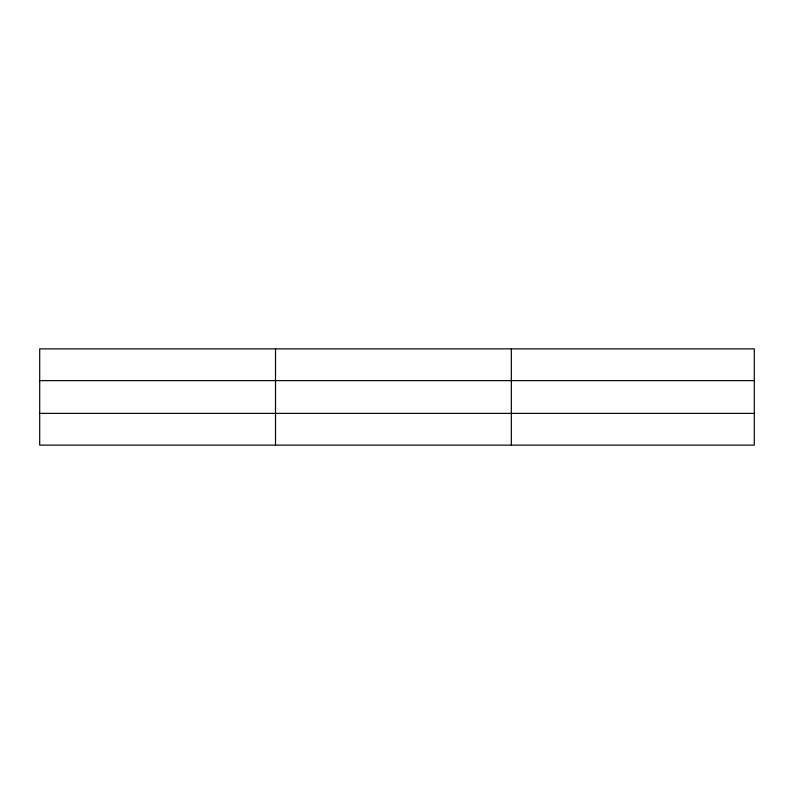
<?xml version="1.0" encoding="UTF-8"?>
<svg xmlns="http://www.w3.org/2000/svg" width="794" height="794" viewBox="0 0 794 794"><rect width="100%" height="100%" fill="white"/><g stroke="black" fill="none" stroke-linecap="round" stroke-linejoin="round"><path stroke-width="1.19" d="M275.518 445.126L275.518 348.874M511.336 445.126L511.336 348.874M754.3 413.366L754.3 445.126L39.7 445.126L39.7 348.874L754.3 348.874L754.3 413.366L39.7 413.366M39.7 380.634L754.3 380.634"/></g></svg>
